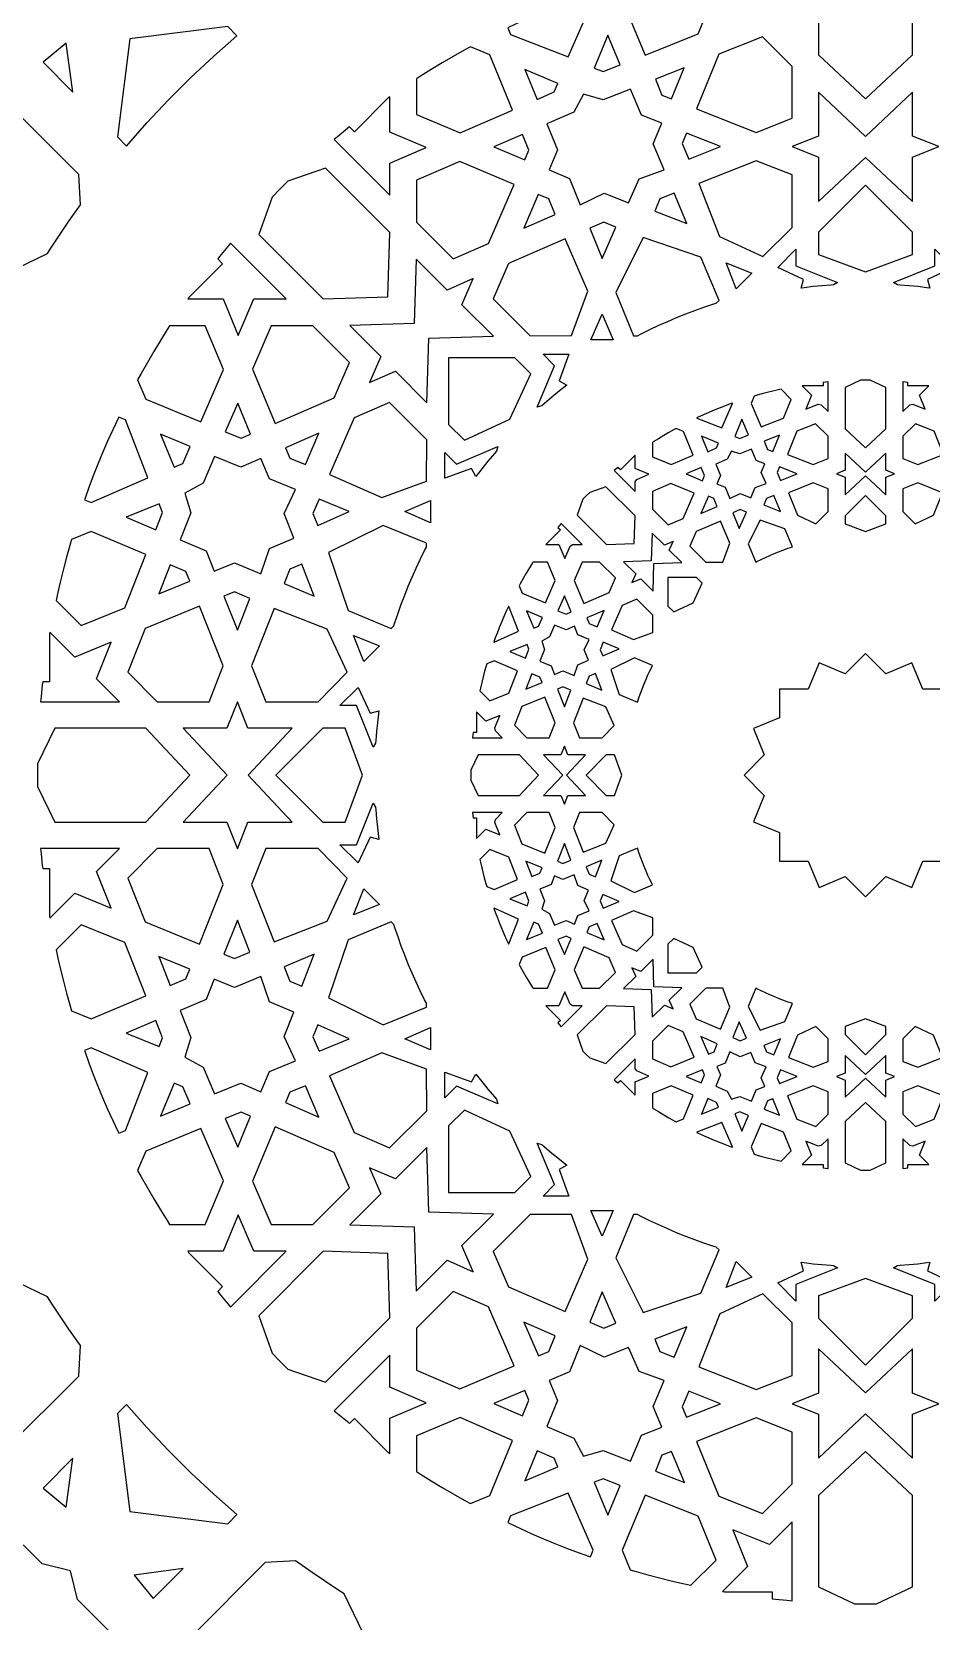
# Model space of a CAD drawing. Extents: x -480 to 480, y -480 to 480.
# Drawn here: x -109.9 to 8.7, y -111.5 to 97.9 of the extents above; entities that cross this region are included whole.
import ezdxf

# ---------------------------------------------------------------- set-up
doc = ezdxf.new("R2010")
doc.units = 0
doc.header["$MEASUREMENT"] = 0
doc.layers.add('LAYER_1', color=18, linetype='CONTINUOUS')

msp = doc.modelspace()

# ---------------------------------------------------------------- linework, layer by layer
at = {"layer": 'LAYER_1'}
for points in [[(-1.47, 109.18), (-6.2, 106.91), (-6.2, 94.91), (0, 89.09), (6.19, 94.91), (6.19, 106.91), (1.46, 109.18), (0, 109.19)], [(-22.06, 97.64), (-19.7, 103.41), (-23.02, 106.73), (-24.09, 106.5), (-25.62, 106.14), (-27.16, 105.76), (-28.7, 105.35), (-30.24, 104.92), (-31.04, 104.68), (-32.09, 102.11), (-29.05, 94.87)], [(-39.2, 94.61), (-35.91, 102.1), (-36.28, 102.98), (-36.38, 102.95), (-37.9, 102.4), (-39.43, 101.82), (-40.95, 101.22), (-42.47, 100.59), (-43.98, 99.94), (-45.49, 99.26), (-46.99, 98.56), (-47.17, 98.47), (-46.81, 97.59)], [(-98.62, 84.09), (-97.42, 82.88), (-94.74, 85.93), (-91.9, 88.96), (-88.96, 91.9), (-85.93, 94.74), (-82.89, 97.42), (-84.09, 98.62), (-97.01, 97.01)], [(-105.41, 96.45), (-108.45, 93.92), (-104.5, 89.97)], [(-33.98, 97.49), (-35.76, 93.13), (-34.6, 92.68), (-32.33, 93.57)], [(-14.4, 84.68), (-9.67, 86.55), (-9.67, 93.38), (-13.56, 97.27), (-19.34, 94.99), (-22.28, 87.8)], [(-57.26, 92.97), (-58.69, 92.08), (-59.2, 91.74), (-59.2, 87.05), (-53.45, 84.64), (-46.55, 87.62), (-49.52, 94.89), (-52.08, 95.96), (-52.91, 95.51), (-54.37, 94.69), (-55.82, 93.84)], [(-41.07, 90), (-40.58, 91.14), (-44.92, 92.96), (-43.31, 89.03)], [(-26.84, 89.6), (-25.56, 89.09), (-23.89, 93.19), (-27.71, 91.67)], [(-40.59, 82.37), (-41.73, 79.73), (-39.05, 78.6), (-37.63, 75.15), (-34.45, 76.67), (-31.23, 75.38), (-29.86, 78.57), (-26.53, 79.74), (-27.98, 83.18), (-26.87, 85.88), (-29.55, 86.94), (-30.99, 90.37), (-34.58, 88.95), (-37.17, 89.73), (-38.45, 87.35), (-42, 85.81)], [(-113.03, 66.22), (-107.86, 68.72), (-107.34, 69.56), (-105.04, 72.98), (-103.49, 75.14), (-103.73, 79.15), (-113.51, 88.93), (-122.77, 79.67), (-122.93, 69.81)], [(-62.73, 76.39), (-62.73, 80.64), (-57.94, 82.7), (-62.73, 84.71), (-62.73, 89.37), (-62.9, 89.25), (-62.92, 89.24), (-67.39, 84.77), (-68.02, 85.41), (-68.32, 85.17), (-69.64, 84.09), (-70.07, 83.73)], [(6.19, 81.43), (9.68, 82.81), (6.19, 84.2), (6.19, 89.96), (0, 84.14), (-6.2, 89.96), (-6.2, 84.2), (-9.69, 82.81), (-6.2, 81.43), (-6.2, 75.58), (0, 81.39), (6.19, 75.58)], [(-49.01, 82.78), (-44.93, 81.07), (-44.39, 82.33), (-45.24, 84.41)], [(-24.16, 83.2), (-23.3, 81.16), (-19.12, 82.81), (-23.59, 84.58)], [(-71.49, 62.73), (-63, 63), (-62.74, 71.49), (-71.22, 79.97), (-76.16, 78.24), (-77.21, 77.21), (-78.25, 76.15), (-79.98, 71.22)], [(-53.5, 80.83), (-59.2, 78.37), (-59.2, 72.86), (-54.38, 68.03), (-49.7, 70.06), (-46.34, 77.83)], [(-13.55, 68.34), (-9.67, 72.16), (-9.67, 79.07), (-14.4, 80.95), (-21.97, 77.95), (-19.23, 70.98)], [(-6.2, 68.58), (0, 66.32), (6.19, 68.58), (6.19, 71.54), (0, 77.74), (-6.2, 71.54)], [(-41.76, 75.91), (-43.14, 76.49), (-45.05, 72.07), (-40.92, 73.86)], [(-27.14, 75.91), (-27.79, 74.32), (-23.57, 72.68), (-25.24, 76.66)], [(-36.37, 72.05), (-34.74, 68.06), (-32.91, 72.2), (-34.49, 72.86)], [(-84.71, 62.73), (-82.7, 57.94), (-80.64, 62.73), (-76.39, 62.73), (-83.74, 70.07), (-84.09, 69.64), (-85.17, 68.32), (-85.41, 68.02), (-84.78, 67.38), (-89.24, 62.92), (-89.25, 62.9), (-89.37, 62.73)], [(-36.6, 63.78), (-39.6, 70.65), (-47.06, 67.42), (-49.08, 62.74), (-44.2, 57.86), (-38.75, 57.9)], [(-30.57, 57.87), (-30.05, 57.89), (-29.6, 58.13), (-28.43, 58.7), (-27.26, 59.26), (-26.08, 59.78), (-24.9, 60.29), (-23.71, 60.76), (-22.52, 61.22), (-21.32, 61.64), (-20.12, 62.04), (-19.69, 62.18), (-19.31, 62.53), (-21.7, 68.22), (-29.33, 70.81), (-32.9, 63.58)], [(-9.17, 67.12), (-3.68, 64.9), (-4.23, 64.59), (-4.58, 64.56), (-5.74, 64.47), (-6.91, 64.36), (-8.08, 64.22), (-8.5, 64.16), (-8.18, 65.31), (-11.57, 66.88), (-9.17, 69.28)], [(11.56, 66.88), (8.17, 65.31), (8.49, 64.17), (8.08, 64.22), (6.91, 64.36), (5.74, 64.47), (4.58, 64.56), (4.22, 64.59), (3.67, 64.9), (9.16, 67.12), (9.16, 69.28)], [(-65.41, 51.71), (-61.96, 53.2), (-57.82, 49.06), (-57.56, 57.55), (-49.07, 57.82), (-53.21, 61.96), (-51.71, 65.41), (-55.16, 63.91), (-59.24, 67.99), (-59.5, 59.5), (-67.99, 59.23), (-63.92, 55.16)], [(-14.97, 66.15), (-17.05, 64.07), (-18.39, 67.48)], [(-94.69, 54.37), (-95.51, 52.91), (-95.97, 52.07), (-94.9, 49.52), (-87.63, 46.55), (-84.64, 53.44), (-87.06, 59.2), (-91.75, 59.2), (-92.08, 58.69), (-92.97, 57.26), (-93.84, 55.82)], [(-72.86, 59.2), (-78.37, 59.2), (-80.84, 53.5), (-77.83, 46.33), (-70.06, 49.69), (-68.04, 54.37)], [(-33.26, 57.36), (-36.2, 57.36), (-34.72, 60.72)], [(-54.97, 54.97), (-54.97, 46.21), (-52.88, 44.12), (-46.9, 46.9), (-44.12, 52.87), (-46.22, 54.97)], [(-40.4, 51.96), (-39.37, 51.38), (-40.35, 50.61), (-41.37, 49.78), (-42.38, 48.92), (-42.68, 48.66), (-43.3, 48.49), (-40.99, 53.94), (-42.52, 55.47), (-39.12, 55.47)], [(-10.81, 47.05), (-9.8, 49.51), (-11.13, 50.85), (-11.48, 50.77), (-12.21, 50.6), (-12.95, 50.42), (-13.68, 50.22), (-14.41, 50.02), (-14.66, 49.95), (-15.06, 48.96), (-13.77, 45.88)], [(-4.95, 51.82), (-5.6, 51.75), (-5.6, 51.29), (-8.33, 51.29), (-7.1, 50.06), (-7.85, 48.22), (-6.22, 48.87), (-5.84, 48.79), (-4.94, 47.89), (-4.94, 51.82)], [(-2.67, 51.07), (-2.67, 45.64), (0, 43.13), (2.67, 45.64), (2.67, 51.07), (0.63, 52.05), (0, 52.05), (-0.64, 52.05)], [(5.59, 51.29), (5.59, 51.75), (4.95, 51.82), (4.93, 51.82), (4.93, 47.89), (5.83, 48.79), (6.22, 48.87), (7.85, 48.22), (7.1, 50.06), (8.33, 51.29)], [(-82.34, 44.38), (-81.07, 44.93), (-82.78, 49), (-84.42, 45.23)], [(-62.75, 49.08), (-67.42, 47.06), (-70.66, 39.59), (-63.79, 36.6), (-57.9, 38.74), (-57.86, 44.19)], [(-18.95, 45.75), (-17.55, 48.96), (-17.56, 49), (-18.07, 48.82), (-18.8, 48.54), (-19.52, 48.25), (-20.25, 47.95), (-20.97, 47.64), (-21.68, 47.32), (-22.23, 47.06), (-22.22, 47.02)], [(-97.59, 46.81), (-98.47, 47.17), (-98.56, 46.99), (-99.26, 45.49), (-99.94, 43.98), (-100.59, 42.47), (-101.22, 40.95), (-101.82, 39.43), (-102.4, 37.9), (-102.95, 36.38), (-102.99, 36.27), (-102.11, 35.91), (-94.62, 39.19)], [(-15.43, 44.83), (-16.29, 46.89), (-17.22, 44.62), (-16.59, 44.37)], [(-10.29, 42.26), (-6.91, 40.93), (-4.94, 41.71), (-4.94, 44.65), (-6.58, 46.29), (-9.04, 45.31)], [(4.93, 44.65), (4.93, 41.71), (6.9, 40.93), (10.28, 42.26), (9.04, 45.31), (6.57, 46.29)], [(-90, 41.06), (-89.03, 43.31), (-92.97, 44.92), (-91.14, 40.57)], [(-73.86, 40.92), (-72.08, 45.04), (-76.49, 43.13), (-75.91, 41.75)], [(-23.98, 45.27), (-24.95, 45.68), (-25.22, 45.53), (-25.92, 45.14), (-26.61, 44.74), (-27.3, 44.32), (-27.98, 43.9), (-28.08, 43.83), (-28.08, 41.94), (-25.63, 40.91), (-22.71, 42.17)], [(-19.65, 43.11), (-19.38, 43.73), (-21.64, 44.68), (-20.8, 42.61)], [(-12.91, 42.92), (-12.22, 42.64), (-11.35, 44.78), (-13.36, 43.98)], [(-82.38, 40.58), (-85.82, 41.99), (-87.35, 38.45), (-89.74, 37.17), (-88.96, 34.58), (-90.38, 30.99), (-86.95, 29.55), (-85.89, 26.87), (-83.19, 27.97), (-79.75, 26.53), (-78.57, 29.85), (-75.39, 31.22), (-76.67, 34.45), (-75.15, 37.63), (-78.6, 39.04), (-79.73, 41.73)], [(-48.66, 42.67), (-48.92, 42.38), (-49.78, 41.37), (-50.61, 40.35), (-51.38, 39.36), (-51.97, 40.4), (-55.47, 39.11), (-55.47, 42.51), (-53.94, 40.98), (-48.5, 43.3)], [(-32.31, 40.22), (-32.64, 40.55), (-33.15, 40.13), (-30.38, 37.35), (-30.38, 38.63), (-30.16, 38.95), (-28.55, 39.65), (-30.38, 40.41), (-30.38, 42.15)], [(-18.49, 37.92), (-17.89, 36.44), (-16.53, 37.09), (-15.13, 36.53), (-14.54, 37.91), (-13.12, 38.41), (-13.74, 39.88), (-13.28, 41.01), (-14.4, 41.45), (-15.02, 42.94), (-16.57, 42.33), (-17.68, 42.67), (-18.22, 41.65), (-19.75, 40.99), (-19.14, 39.49), (-19.61, 38.39)], [(3.83, 39.71), (2.67, 40.17), (2.67, 42.44), (0, 39.93), (-2.67, 42.44), (-2.67, 40.17), (-3.83, 39.71), (-2.67, 39.25), (-2.67, 36.93), (0, 39.44), (2.67, 36.93), (2.67, 39.25)], [(-21.66, 40.55), (-23.64, 39.69), (-21.51, 38.79), (-21.22, 39.48)], [(-11.34, 40.63), (-11.64, 39.89), (-11.2, 38.84), (-9.01, 39.71)], [(-34.23, 38), (-36.35, 37.25), (-36.81, 36.81), (-37.26, 36.35), (-38, 34.23), (-34.16, 30.38), (-30.5, 30.5), (-30.39, 34.16)], [(-24.06, 33.82), (-22.61, 37.16), (-25.65, 38.43), (-28.08, 37.38), (-28.08, 35.06), (-26, 32.98)], [(-10.14, 37.21), (-8.98, 34.25), (-6.56, 33.13), (-4.94, 34.73), (-4.94, 37.71), (-6.91, 38.49)], [(10.14, 37.21), (6.9, 38.49), (4.93, 37.71), (4.93, 34.73), (6.56, 33.13), (8.98, 34.25)], [(-93.58, 32.33), (-92.68, 34.6), (-93.14, 35.76), (-97.5, 33.97)], [(-72.87, 34.49), (-72.2, 32.91), (-68.07, 34.73), (-72.05, 36.36)], [(-57.36, 33.25), (-60.72, 34.72), (-57.36, 36.2)], [(-19.98, 36.44), (-20.71, 36.75), (-21.71, 34.45), (-19.55, 35.38)], [(-13.06, 36.44), (-13.4, 35.6), (-11.2, 34.75), (-12.07, 36.83)], [(-2.67, 34.18), (-2.67, 33.09), (0, 32.12), (2.67, 33.09), (2.67, 34.18), (0, 36.85)], [(-16.54, 35), (-17.51, 34.57), (-16.66, 32.49), (-15.71, 34.65)], [(-10.32, 29.84), (-9.74, 30.03), (-9.62, 30.07), (-10.63, 32.47), (-13.91, 33.58), (-15.45, 30.47), (-14.46, 28.07), (-14.33, 28.14), (-13.76, 28.42), (-13.2, 28.69), (-12.63, 28.94), (-12.05, 29.18), (-11.48, 29.41), (-10.9, 29.63)], [(-97.64, 22.06), (-94.88, 29.05), (-102.12, 32.08), (-104.68, 31.03), (-104.92, 30.24), (-105.35, 28.7), (-105.76, 27.16), (-106.14, 25.62), (-106.5, 24.09), (-106.73, 23.01), (-103.42, 19.7)], [(-59.26, 27.26), (-58.7, 28.43), (-58.13, 29.6), (-57.89, 30.04), (-57.87, 30.56), (-63.59, 32.9), (-70.81, 29.33), (-68.23, 21.7), (-62.53, 19.31), (-62.18, 19.69), (-62.04, 20.12), (-61.64, 21.32), (-61.22, 22.52), (-60.76, 23.71), (-60.29, 24.9), (-59.78, 26.08)], [(-42.16, 30.38), (-40.42, 30.38), (-39.65, 28.55), (-38.96, 30.16), (-38.63, 30.38), (-37.35, 30.38), (-40.13, 33.15), (-40.55, 32.64), (-40.22, 32.31)], [(-26.52, 30.29), (-28.12, 31.89), (-28.24, 28.24), (-31.9, 28.12), (-30.29, 26.51), (-30.79, 25.37), (-29.64, 25.87), (-28, 24.23), (-27.89, 27.89), (-24.23, 28), (-25.87, 29.64), (-25.37, 30.78)], [(-23.18, 30.15), (-21.07, 28.04), (-18.79, 28.06), (-17.87, 30.57), (-19.14, 33.48), (-22.34, 32.1)], [(-89.1, 25.55), (-89.61, 26.84), (-91.68, 27.7), (-93.19, 23.88)], [(-76.66, 25.23), (-72.69, 23.57), (-74.33, 27.78), (-75.91, 27.14)], [(-40.91, 25.63), (-41.94, 28.08), (-43.83, 28.08), (-43.9, 27.98), (-44.32, 27.3), (-44.74, 26.61), (-45.14, 25.92), (-45.53, 25.22), (-45.68, 24.95), (-45.27, 23.97), (-42.18, 22.71)], [(-37.38, 28.08), (-38.43, 25.65), (-37.16, 22.61), (-33.82, 24.06), (-32.98, 26), (-35.06, 28.08)], [(-21.52, 25.29), (-22.28, 26.06), (-26.06, 26.05), (-26.06, 22.28), (-25.29, 21.51), (-22.71, 22.71)], [(-83.21, 24.15), (-84.59, 23.59), (-82.82, 19.11), (-81.16, 23.29)], [(-39.48, 21.22), (-38.8, 21.51), (-39.69, 23.64), (-40.55, 21.65)], [(-30.15, 23.18), (-32.1, 22.33), (-33.48, 19.14), (-30.57, 17.87), (-28.06, 18.79), (-28.05, 21.07)], [(-84.68, 14.4), (-87.8, 22.27), (-94.99, 19.33), (-97.28, 13.56), (-93.38, 9.66), (-86.56, 9.66)], [(-80.95, 14.4), (-79.08, 9.66), (-72.17, 9.66), (-68.34, 13.55), (-70.98, 19.22), (-77.96, 21.96)], [(-47.03, 22.21), (-47.07, 22.23), (-47.32, 21.68), (-47.64, 20.97), (-47.95, 20.25), (-48.25, 19.52), (-48.54, 18.8), (-48.82, 18.07), (-49, 17.56), (-48.96, 17.54), (-45.75, 18.95)], [(-42.61, 20.79), (-44.68, 21.64), (-43.73, 19.38), (-43.11, 19.64)], [(-36.75, 20.71), (-36.44, 19.97), (-35.38, 19.54), (-34.45, 21.7)], [(-39.49, 19.13), (-40.99, 19.74), (-41.65, 18.22), (-42.67, 17.67), (-42.33, 16.57), (-42.95, 15.02), (-41.46, 14.4), (-41.01, 13.28), (-39.89, 13.74), (-38.41, 13.12), (-37.91, 14.54), (-36.53, 15.13), (-37.09, 16.53), (-36.44, 17.88), (-37.92, 18.49), (-38.39, 19.61)], [(-108.69, 10.37), (-108.76, 9.66), (-98.37, 9.66), (-101.38, 12.67), (-99.45, 17.51), (-104.25, 15.54), (-107.55, 18.84), (-107.59, 18.58), (-107.59, 12.3), (-108.49, 12.3), (-108.54, 11.88)], [(-64.08, 17.04), (-66.16, 14.96), (-67.49, 18.38)], [(-44.37, 16.59), (-44.62, 17.22), (-46.9, 16.29), (-44.84, 15.42)], [(-35, 16.53), (-34.65, 15.7), (-32.49, 16.65), (-34.58, 17.51)], [(-48.96, 15.06), (-49.95, 14.66), (-50.02, 14.41), (-50.22, 13.68), (-50.42, 12.95), (-50.6, 12.21), (-50.77, 11.48), (-50.85, 11.13), (-49.52, 9.8), (-47.05, 10.81), (-45.88, 13.76)], [(-28.94, 12.63), (-28.69, 13.2), (-28.42, 13.76), (-28.14, 14.33), (-28.07, 14.46), (-30.48, 15.44), (-33.58, 13.91), (-32.47, 10.63), (-30.07, 9.62), (-30.03, 9.74), (-29.84, 10.32), (-29.63, 10.9), (-29.41, 11.48), (-29.18, 12.05)], [(-43.99, 13.36), (-44.78, 11.34), (-42.65, 12.22), (-42.92, 12.91)], [(-36.44, 13.05), (-36.83, 12.07), (-34.75, 11.19), (-35.6, 13.39)], [(-65.31, 8.18), (-64.16, 8.49), (-64.22, 8.08), (-64.36, 6.91), (-64.47, 5.74), (-64.56, 4.58), (-64.59, 4.23), (-64.91, 3.67), (-67.13, 9.16), (-69.29, 9.16), (-66.88, 11.56)], [(-39.89, 11.64), (-40.63, 11.34), (-39.71, 9.01), (-38.84, 11.2)], [(-84.15, 0), (-89.96, -6.19), (-84.2, -6.19), (-82.82, -9.69), (-81.43, -6.19), (-75.58, -6.19), (-81.4, 0), (-75.58, 6.19), (-81.43, 6.19), (-82.82, 9.68), (-84.2, 6.19), (-89.96, 6.19)], [(-41.71, 4.93), (-40.93, 6.9), (-42.27, 10.29), (-45.31, 9.04), (-46.29, 6.57), (-44.65, 4.93)], [(-37.71, 4.93), (-34.73, 4.93), (-33.13, 6.56), (-34.26, 8.98), (-37.21, 10.14), (-38.49, 6.9)], [(-50.06, 7.1), (-51.29, 8.33), (-51.29, 5.6), (-51.75, 5.6), (-51.82, 4.95), (-51.82, 4.93), (-47.89, 4.93), (-48.79, 5.83), (-48.87, 6.22), (-48.22, 7.85)], [(-89.1, 0), (-94.91, 6.19), (-106.91, 6.19), (-109.18, 1.48), (-109.19, 0), (-109.18, -1.48), (-106.91, -6.19), (-94.91, -6.19)], [(-71.55, 6.19), (-77.74, 0), (-71.55, -6.19), (-68.59, -6.19), (-66.33, 0), (-68.59, 6.19)], [(-45.64, -2.67), (-43.13, 0), (-45.64, 2.67), (-51.07, 2.67), (-52.05, 0.64), (-52.05, 0), (-52.05, -0.64), (-51.07, -2.67)], [(-36.93, 2.67), (-39.25, 2.67), (-39.71, 3.83), (-40.17, 2.67), (-42.44, 2.67), (-39.93, 0), (-42.44, -2.67), (-40.17, -2.67), (-39.71, -3.83), (-39.25, -2.67), (-36.93, -2.67), (-39.44, 0)], [(-33.1, 2.67), (-34.18, 2.67), (-36.85, 0), (-34.18, -2.67), (-33.1, -2.67), (-32.12, 0)], [(-64.59, -4.23), (-64.56, -4.58), (-64.47, -5.74), (-64.36, -6.91), (-64.22, -8.08), (-64.16, -8.49), (-65.31, -8.18), (-66.88, -11.56), (-69.29, -9.16), (-67.13, -9.16), (-64.91, -3.67)], [(-51.82, -4.93), (-51.82, -4.95), (-51.75, -5.6), (-51.29, -5.6), (-51.29, -8.33), (-50.06, -7.1), (-48.22, -7.85), (-48.87, -6.22), (-48.79, -5.83), (-47.89, -4.93)], [(-45.31, -9.04), (-42.27, -10.29), (-40.93, -6.9), (-41.71, -4.93), (-44.65, -4.93), (-46.29, -6.57)], [(-37.71, -4.93), (-38.49, -6.9), (-37.21, -10.14), (-34.26, -8.98), (-33.13, -6.56), (-34.73, -4.93)], [(-108.54, -11.88), (-108.49, -12.3), (-107.59, -12.3), (-107.59, -18.58), (-107.55, -18.84), (-104.25, -15.54), (-99.45, -17.51), (-101.38, -12.67), (-98.37, -9.66), (-108.76, -9.66), (-108.69, -10.37)], [(-87.8, -22.27), (-84.68, -14.4), (-86.56, -9.66), (-93.38, -9.66), (-97.28, -13.56), (-94.99, -19.33)], [(-70.98, -19.22), (-68.34, -13.55), (-72.17, -9.66), (-79.08, -9.66), (-80.95, -14.4), (-77.96, -21.96)], [(-45.88, -13.76), (-47.05, -10.81), (-49.52, -9.8), (-50.85, -11.13), (-50.77, -11.48), (-50.6, -12.21), (-50.42, -12.95), (-50.22, -13.68), (-50.02, -14.41), (-49.95, -14.66), (-48.96, -15.06)], [(-40.63, -11.34), (-39.89, -11.64), (-38.84, -11.2), (-39.71, -9.01)], [(-29.41, -11.48), (-29.63, -10.9), (-29.84, -10.32), (-30.03, -9.74), (-30.07, -9.62), (-32.47, -10.63), (-33.58, -13.91), (-30.48, -15.45), (-28.07, -14.46), (-28.14, -14.33), (-28.42, -13.76), (-28.69, -13.2), (-28.94, -12.63), (-29.18, -12.05)], [(-42.92, -12.91), (-42.64, -12.22), (-44.78, -11.35), (-43.98, -13.36)], [(-36.44, -13.06), (-35.6, -13.4), (-34.75, -11.2), (-36.83, -12.07)], [(-42.95, -15.02), (-42.33, -16.57), (-42.67, -17.67), (-41.65, -18.22), (-40.99, -19.75), (-39.49, -19.13), (-38.39, -19.61), (-37.92, -18.49), (-36.44, -17.88), (-37.09, -16.53), (-36.53, -15.13), (-37.91, -14.54), (-38.41, -13.12), (-39.89, -13.74), (-41.01, -13.28), (-41.46, -14.4)], [(-64.08, -17.04), (-67.49, -18.38), (-66.16, -14.96)], [(-44.83, -15.43), (-46.89, -16.29), (-44.62, -17.22), (-44.37, -16.59)], [(-35, -16.54), (-34.57, -17.51), (-32.49, -16.66), (-34.65, -15.71)], [(-48.54, -18.8), (-48.25, -19.52), (-47.95, -20.25), (-47.64, -20.97), (-47.32, -21.68), (-47.07, -22.23), (-47.03, -22.21), (-45.75, -18.95), (-48.96, -17.54), (-49, -17.56), (-48.82, -18.07)], [(-28.04, -21.07), (-28.06, -18.79), (-30.57, -17.87), (-33.48, -19.14), (-32.1, -22.33), (-30.15, -23.18)], [(-105.35, -28.7), (-104.92, -30.24), (-104.68, -31.04), (-102.12, -32.08), (-94.88, -29.05), (-97.64, -22.06), (-103.42, -19.7), (-106.73, -23.01), (-106.5, -24.09), (-106.14, -25.62), (-105.76, -27.16)], [(-81.16, -23.3), (-82.82, -19.12), (-84.59, -23.59), (-83.21, -24.15)], [(-63.59, -32.9), (-57.87, -30.56), (-57.89, -30.04), (-58.13, -29.6), (-58.7, -28.43), (-59.26, -27.26), (-59.78, -26.08), (-60.29, -24.9), (-60.76, -23.71), (-61.22, -22.52), (-61.64, -21.32), (-62.04, -20.12), (-62.18, -19.69), (-62.53, -19.31), (-68.23, -21.7), (-70.81, -29.33)], [(-43.11, -19.65), (-43.73, -19.38), (-44.68, -21.64), (-42.61, -20.8)], [(-36.44, -19.98), (-36.75, -20.71), (-34.45, -21.71), (-35.38, -19.55)], [(-43.9, -27.98), (-43.83, -28.08), (-41.94, -28.08), (-40.91, -25.63), (-42.17, -22.71), (-45.27, -23.97), (-45.68, -24.95), (-45.53, -25.22), (-45.14, -25.92), (-44.74, -26.61), (-44.32, -27.3)], [(-40.55, -21.66), (-39.69, -23.64), (-38.79, -21.51), (-39.48, -21.22)], [(-32.98, -26), (-33.82, -24.06), (-37.16, -22.61), (-38.43, -25.65), (-37.38, -28.08), (-35.06, -28.08)], [(-25.29, -21.51), (-26.06, -22.28), (-26.06, -26.06), (-22.28, -26.06), (-21.52, -25.29), (-22.71, -22.71)], [(-93.19, -23.88), (-91.68, -27.7), (-89.61, -26.84), (-89.1, -25.56)], [(-74.33, -27.78), (-72.69, -23.57), (-76.66, -25.24), (-75.91, -27.14)], [(-28.24, -28.24), (-28.12, -31.9), (-26.52, -30.29), (-25.37, -30.78), (-25.87, -29.64), (-24.23, -28), (-27.89, -27.89), (-28, -24.23), (-29.64, -25.87), (-30.79, -25.37), (-30.29, -26.52), (-31.9, -28.12)], [(-75.15, -37.63), (-76.67, -34.45), (-75.39, -31.22), (-78.57, -29.86), (-79.75, -26.53), (-83.19, -27.97), (-85.89, -26.87), (-86.95, -29.55), (-90.38, -30.99), (-88.96, -34.58), (-89.74, -37.17), (-87.35, -38.45), (-85.82, -41.99), (-82.38, -40.58), (-79.73, -41.73), (-78.6, -39.04)], [(-42.16, -30.38), (-40.22, -32.31), (-40.55, -32.64), (-40.13, -33.15), (-37.35, -30.38), (-38.63, -30.38), (-38.96, -30.16), (-39.65, -28.55), (-40.42, -30.38)], [(-19.14, -33.48), (-17.87, -30.57), (-18.79, -28.06), (-21.07, -28.04), (-23.18, -30.15), (-22.34, -32.1)], [(-9.62, -30.07), (-9.74, -30.03), (-10.32, -29.84), (-10.9, -29.63), (-11.48, -29.41), (-12.05, -29.18), (-12.63, -28.94), (-13.2, -28.69), (-13.76, -28.42), (-14.33, -28.14), (-14.46, -28.07), (-15.45, -30.48), (-13.91, -33.58), (-10.63, -32.47)], [(-38, -34.23), (-37.26, -36.35), (-36.81, -36.81), (-36.35, -37.25), (-34.23, -38), (-30.38, -34.16), (-30.5, -30.5), (-34.16, -30.38)], [(-97.5, -33.97), (-93.14, -35.76), (-92.68, -34.6), (-93.58, -32.33)], [(-72.87, -34.49), (-72.05, -36.36), (-68.06, -34.73), (-72.2, -32.91)], [(-57.36, -36.2), (-60.72, -34.72), (-57.36, -33.25)], [(-25.65, -38.43), (-22.61, -37.16), (-24.06, -33.82), (-26, -32.98), (-28.08, -35.06), (-28.08, -37.38)], [(-16.53, -35), (-15.7, -34.65), (-16.65, -32.49), (-17.51, -34.58)], [(-8.98, -34.25), (-10.14, -37.21), (-6.91, -38.49), (-4.93, -37.71), (-4.93, -34.73), (-6.56, -33.13)], [(0, -36.85), (2.67, -34.18), (2.67, -33.09), (0, -32.12), (-2.67, -33.09), (-2.67, -34.18)], [(4.93, -37.71), (6.9, -38.49), (10.14, -37.21), (8.98, -34.25), (6.56, -33.13), (4.93, -34.73)], [(-20.71, -36.75), (-19.97, -36.44), (-19.54, -35.38), (-21.7, -34.45)], [(-13.05, -36.44), (-12.07, -36.83), (-11.19, -34.75), (-13.39, -35.6)], [(-100.59, -42.47), (-99.94, -43.98), (-99.26, -45.49), (-98.56, -46.99), (-98.47, -47.17), (-97.59, -46.81), (-94.62, -39.19), (-102.11, -35.91), (-102.99, -36.28), (-102.95, -36.38), (-102.4, -37.9), (-101.82, -39.43), (-101.22, -40.95)], [(-57.9, -38.74), (-63.79, -36.6), (-70.66, -39.59), (-67.42, -47.06), (-62.75, -49.08), (-57.86, -44.2)], [(-30.38, -38.63), (-30.38, -37.35), (-33.15, -40.13), (-32.64, -40.55), (-32.31, -40.22), (-30.38, -42.15), (-30.38, -40.42), (-28.55, -39.65), (-30.16, -38.96)], [(-16.53, -37.09), (-17.89, -36.44), (-18.49, -37.92), (-19.61, -38.39), (-19.14, -39.49), (-19.75, -40.99), (-18.22, -41.65), (-17.68, -42.67), (-16.57, -42.33), (-15.02, -42.94), (-14.4, -41.45), (-13.28, -41.01), (-13.74, -39.88), (-13.12, -38.41), (-14.54, -37.91), (-15.13, -36.53)], [(-2.67, -40.17), (-2.67, -42.44), (0, -39.93), (2.67, -42.44), (2.67, -40.17), (3.83, -39.71), (2.67, -39.25), (2.67, -36.93), (0, -39.44), (-2.67, -36.93), (-2.67, -39.25), (-3.83, -39.71)], [(-51.97, -40.4), (-51.38, -39.37), (-50.61, -40.35), (-49.78, -41.37), (-48.92, -42.38), (-48.66, -42.67), (-48.5, -43.3), (-53.94, -40.98), (-55.47, -42.51), (-55.47, -39.11)], [(-21.22, -39.48), (-21.51, -38.8), (-23.64, -39.69), (-21.65, -40.55)], [(-11.64, -39.89), (-11.34, -40.63), (-9.01, -39.71), (-11.2, -38.84)], [(-90, -41.07), (-91.14, -40.57), (-92.97, -44.92), (-89.03, -43.31)], [(-75.91, -41.76), (-76.49, -43.13), (-72.08, -45.04), (-73.86, -40.92)], [(-28.08, -41.94), (-28.08, -43.83), (-27.98, -43.9), (-27.3, -44.32), (-26.61, -44.74), (-25.92, -45.14), (-25.22, -45.53), (-24.95, -45.68), (-23.98, -45.27), (-22.71, -42.17), (-25.63, -40.91)], [(-10.29, -42.26), (-9.04, -45.31), (-6.57, -46.29), (-4.93, -44.65), (-4.93, -41.71), (-6.91, -40.93)], [(4.93, -41.71), (4.93, -44.65), (6.57, -46.29), (9.04, -45.31), (10.28, -42.26), (6.9, -40.93)], [(-20.79, -42.61), (-21.64, -44.68), (-19.38, -43.73), (-19.64, -43.11)], [(-13.36, -43.99), (-11.34, -44.78), (-12.22, -42.65), (-12.91, -42.92)], [(-2.67, -51.07), (-0.64, -52.05), (0, -52.05), (0.63, -52.05), (2.67, -51.07), (2.67, -45.64), (0, -43.13), (-2.67, -45.64)], [(-81.07, -44.93), (-82.34, -44.38), (-84.42, -45.23), (-82.78, -49.01)], [(-46.22, -54.97), (-44.12, -52.87), (-46.9, -46.9), (-52.88, -44.12), (-54.97, -46.21), (-54.97, -54.97)], [(-19.52, -48.25), (-18.8, -48.54), (-18.07, -48.82), (-17.56, -49), (-17.55, -48.96), (-18.95, -45.75), (-22.22, -47.02), (-22.23, -47.07), (-21.68, -47.32), (-20.97, -47.64), (-20.25, -47.95)], [(-16.59, -44.37), (-17.22, -44.62), (-16.29, -46.9), (-15.42, -44.84)], [(-12.21, -50.6), (-11.48, -50.77), (-11.13, -50.85), (-9.8, -49.51), (-10.81, -47.05), (-13.77, -45.88), (-15.06, -48.96), (-14.66, -49.95), (-14.41, -50.02), (-13.68, -50.22), (-12.95, -50.42)], [(-87.63, -46.55), (-94.9, -49.52), (-95.97, -52.07), (-95.51, -52.91), (-94.69, -54.37), (-93.84, -55.82), (-92.97, -57.26), (-92.08, -58.69), (-91.75, -59.2), (-87.06, -59.2), (-84.64, -53.44)], [(-68.04, -54.37), (-70.06, -49.7), (-77.83, -46.33), (-80.84, -53.5), (-78.37, -59.2), (-72.86, -59.2)], [(-4.93, -47.89), (-5.84, -48.79), (-6.22, -48.87), (-7.85, -48.22), (-7.1, -50.06), (-8.33, -51.29), (-5.6, -51.29), (-5.6, -51.75), (-4.95, -51.82), (-4.93, -51.82)], [(4.93, -47.89), (4.93, -51.82), (4.95, -51.82), (5.59, -51.75), (5.59, -51.29), (8.33, -51.29), (7.1, -50.06), (7.85, -48.22), (6.22, -48.87), (5.83, -48.79)], [(-63.92, -55.16), (-67.99, -59.23), (-59.5, -59.5), (-59.24, -67.99), (-55.16, -63.91), (-51.71, -65.41), (-53.21, -61.96), (-49.07, -57.82), (-57.56, -57.55), (-57.82, -49.07), (-61.96, -53.2), (-65.41, -51.71)], [(-42.68, -48.66), (-42.38, -48.92), (-41.37, -49.78), (-40.35, -50.61), (-39.37, -51.38), (-40.4, -51.96), (-39.12, -55.47), (-42.51, -55.47), (-40.99, -53.94), (-43.3, -48.49)], [(-89.37, -62.73), (-89.25, -62.9), (-89.23, -62.92), (-84.78, -67.38), (-85.41, -68.02), (-85.17, -68.32), (-84.09, -69.64), (-83.74, -70.07), (-76.39, -62.73), (-80.64, -62.73), (-82.7, -57.94), (-84.71, -62.73)], [(-49.08, -62.74), (-47.06, -67.42), (-39.6, -70.65), (-36.6, -63.78), (-38.75, -57.9), (-44.2, -57.86)], [(-34.72, -60.72), (-36.2, -57.36), (-33.26, -57.36)], [(-30.05, -57.89), (-30.57, -57.87), (-32.9, -63.58), (-29.33, -70.81), (-21.7, -68.22), (-19.31, -62.53), (-19.69, -62.18), (-20.12, -62.04), (-21.32, -61.64), (-22.52, -61.22), (-23.71, -60.76), (-24.9, -60.29), (-26.08, -59.78), (-27.26, -59.26), (-28.43, -58.7), (-29.6, -58.13)], [(-62.74, -71.49), (-63, -63), (-71.49, -62.73), (-79.98, -71.22), (-78.25, -76.15), (-77.21, -77.21), (-76.16, -78.24), (-71.22, -79.97)], [(-14.97, -66.15), (-18.39, -67.48), (-17.05, -64.07)], [(-8.08, -64.22), (-6.91, -64.36), (-5.74, -64.47), (-4.58, -64.56), (-4.23, -64.59), (-3.68, -64.91), (-9.17, -67.12), (-9.17, -69.28), (-11.57, -66.88), (-8.18, -65.31), (-8.5, -64.16)], [(8.17, -65.31), (11.56, -66.88), (9.16, -69.28), (9.16, -67.12), (3.67, -64.91), (4.22, -64.59), (4.58, -64.56), (5.74, -64.47), (6.91, -64.36), (8.08, -64.22), (8.49, -64.17)], [(-103.49, -75.14), (-105.04, -72.98), (-107.34, -69.56), (-107.86, -68.73), (-113.03, -66.23), (-122.93, -69.81), (-122.76, -79.67), (-113.51, -88.93), (-103.73, -79.16)], [(6.19, -71.54), (6.19, -68.58), (0, -66.32), (-6.19, -68.58), (-6.19, -71.54), (0, -77.74)], [(-54.38, -68.04), (-59.2, -72.86), (-59.2, -78.37), (-53.5, -80.84), (-46.34, -77.83), (-49.7, -70.06)], [(-34.49, -72.86), (-32.91, -72.2), (-34.73, -68.06), (-36.37, -72.05)], [(-9.67, -72.16), (-13.55, -68.34), (-19.22, -70.98), (-21.97, -77.95), (-14.4, -80.95), (-9.67, -79.07)], [(-41.76, -75.91), (-40.92, -73.86), (-45.05, -72.07), (-43.13, -76.49)], [(-25.24, -76.66), (-23.57, -72.68), (-27.79, -74.32), (-27.14, -75.91)], [(-41.73, -79.73), (-40.59, -82.37), (-42, -85.81), (-38.45, -87.35), (-37.17, -89.73), (-34.58, -88.95), (-30.99, -90.37), (-29.55, -86.94), (-26.87, -85.88), (-27.98, -83.18), (-26.53, -79.74), (-29.86, -78.57), (-31.23, -75.38), (-34.45, -76.67), (-37.63, -75.15), (-39.05, -78.6)], [(-62.9, -89.25), (-62.73, -89.37), (-62.73, -84.71), (-57.94, -82.7), (-62.73, -80.64), (-62.73, -76.39), (-70.07, -83.73), (-69.64, -84.09), (-68.32, -85.17), (-68.02, -85.41), (-67.39, -84.77), (-62.92, -89.23)], [(0, -81.39), (-6.19, -75.58), (-6.19, -81.43), (-9.69, -82.81), (-6.19, -84.2), (-6.19, -89.96), (0, -84.14), (6.19, -89.96), (6.19, -84.2), (9.68, -82.81), (6.19, -81.43), (6.19, -75.58)], [(-44.39, -82.33), (-44.93, -81.07), (-49.01, -82.78), (-45.24, -84.41)], [(-24.16, -83.2), (-23.59, -84.58), (-19.12, -82.81), (-23.3, -81.16)], [(-82.88, -97.42), (-85.93, -94.74), (-88.96, -91.9), (-91.9, -88.96), (-94.74, -85.93), (-97.42, -82.89), (-98.62, -84.09), (-97.01, -97.01), (-84.09, -98.62)], [(-54.37, -94.69), (-52.91, -95.51), (-52.08, -95.96), (-49.52, -94.89), (-46.55, -87.63), (-53.45, -84.64), (-59.2, -87.05), (-59.2, -91.74), (-58.69, -92.08), (-57.26, -92.97), (-55.82, -93.84)], [(-9.67, -86.56), (-14.4, -84.68), (-22.28, -87.8), (-19.34, -94.99), (-13.56, -97.27), (-9.67, -93.38)], [(-105.41, -96.45), (-104.5, -89.97), (-108.45, -93.92)], [(-41.07, -90), (-43.31, -89.03), (-44.92, -92.96), (-40.57, -91.14)], [(-25.56, -89.09), (-26.84, -89.6), (-27.71, -91.67), (-23.88, -93.19)], [(-1.47, -109.18), (0, -109.19), (1.47, -109.18), (6.19, -106.91), (6.19, -94.91), (0, -89.09), (-6.19, -94.91), (-6.19, -106.91)], [(-35.76, -93.13), (-33.98, -97.49), (-32.33, -93.57), (-34.6, -92.68)], [(-46.81, -97.59), (-47.17, -98.47), (-46.99, -98.56), (-45.49, -99.26), (-43.98, -99.94), (-42.47, -100.59), (-40.95, -101.22), (-39.43, -101.82), (-37.9, -102.4), (-36.38, -102.95), (-36.28, -102.98), (-35.91, -102.1), (-39.19, -94.61)], [(-25.62, -106.14), (-24.09, -106.5), (-23.02, -106.73), (-19.7, -103.41), (-22.06, -97.64), (-29.05, -94.87), (-32.09, -102.11), (-31.04, -104.68), (-30.24, -104.92), (-28.7, -105.35), (-27.16, -105.76)], [(-12.3, -108.49), (-11.88, -108.54), (-10.37, -108.69), (-9.67, -108.76), (-9.67, -98.37), (-12.67, -101.37), (-17.51, -99.44), (-15.55, -104.25), (-18.84, -107.55), (-18.61, -107.59), (-12.3, -107.59)], [(-121.21, -121.21), (-115.88, -122.18), (-111.77, -126.3), (-107.75, -122.29), (-103.71, -122.36), (-103.78, -118.31), (-98.97, -113.51), (-103.9, -108.58), (-104.84, -104.84), (-108.58, -103.9), (-113.51, -98.97), (-118.31, -103.78), (-122.36, -103.71), (-122.29, -107.76), (-126.3, -111.77), (-122.18, -115.89)], [(-93.92, -108.45), (-89.97, -104.5), (-96.45, -105.41)], [(-72.98, -105.04), (-75.14, -103.49), (-79.15, -103.73), (-88.93, -113.51), (-79.67, -122.77), (-69.81, -122.93), (-66.22, -113.03), (-68.72, -107.86), (-69.56, -107.34)]]:
    msp.add_lwpolyline(points, close=True, dxfattribs=at)
msp.add_lwpolyline([(11.32, 11.32), (7.56, 11.32), (6.13, 14.79), (2.66, 13.35), (0, 16.01), (-2.66, 13.35), (-6.13, 14.79), (-7.56, 11.32), (-11.32, 11.32), (-11.32, 7.56), (-14.79, 6.13), (-13.35, 2.66), (-16.01, 0), (-13.35, -2.66), (-14.79, -6.13), (-11.32, -7.56), (-11.32, -11.32), (-7.56, -11.32), (-6.13, -14.79), (-2.66, -13.35), (0, -16.01), (2.66, -13.35), (6.13, -14.79), (7.56, -11.32), (11.32, -11.32)], dxfattribs=at)

doc.saveas('drawing.dxf')
